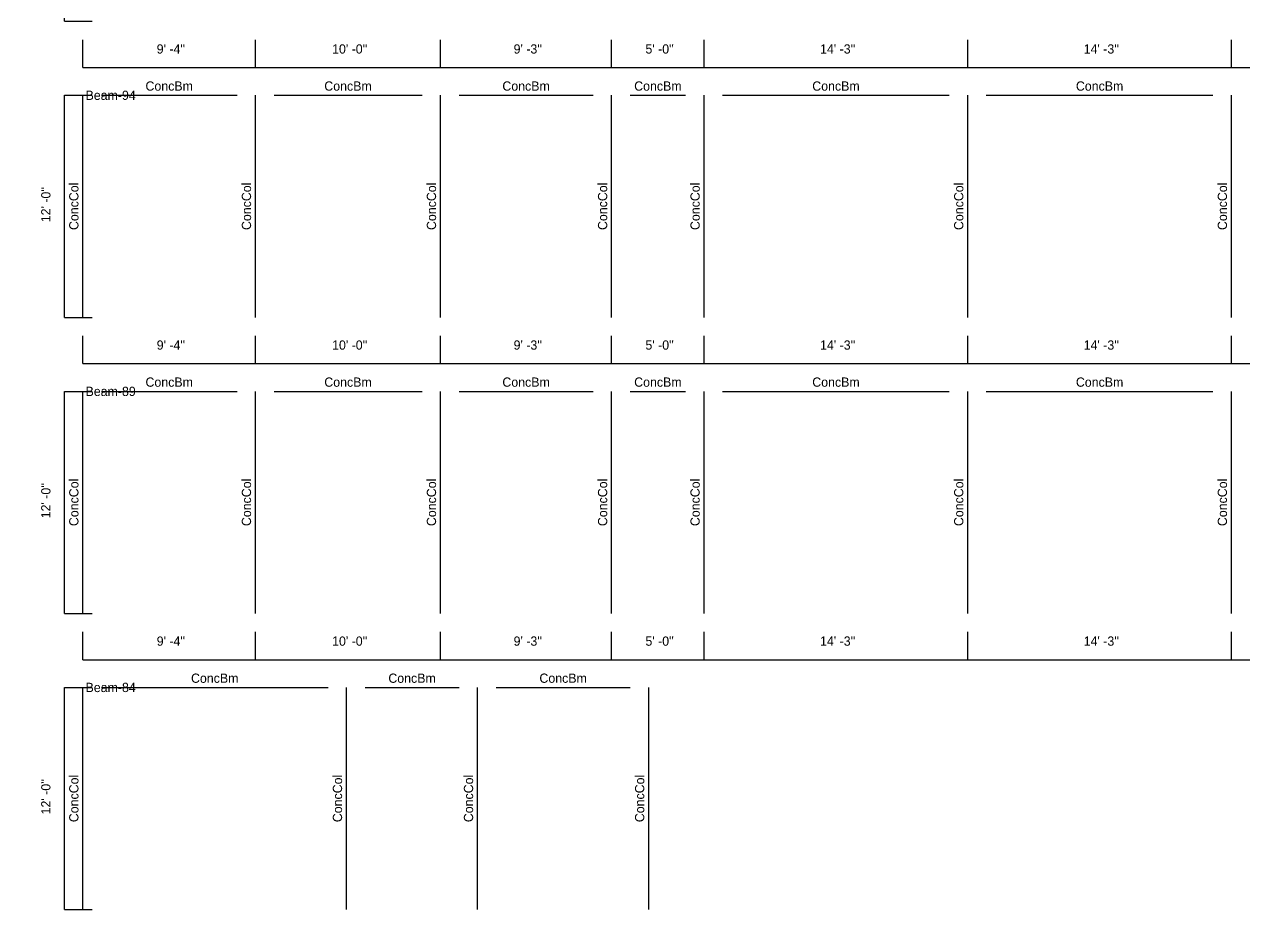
# Model space of a CAD drawing. Extents: x -38 to 2998, y -195 to 11529.
# Drawn here: x -38 to 753, y 2734 to 3310 of the extents above; entities that cross this region are included whole.
import ezdxf
from ezdxf.enums import TextEntityAlignment as Align

# ---------------------------------------------------------------- set-up
doc = ezdxf.new("R2010")
doc.units = 0
doc.header["$MEASUREMENT"] = 0
doc.layers.get('0').update_dxf_attribs({"linetype": 'CONTINUOUS'})
for name, color, linetype in [('CENTERLINES', 7, 'CONTINUOUS'), ('DIMENSIONS', 4, 'CONTINUOUS'), ('TEXT', 5, 'CONTINUOUS')]:
    doc.layers.add(name, color=color, linetype=linetype)
doc.dimstyles.get("Standard").update_dxf_attribs({"dimtxt": 0.18, "dimasz": 0.18, "dimexe": 0.18, "dimexo": 0.0625, "dimgap": 0.09, "dimtad": 0, "dimtih": 1, "dimtoh": 1, "dimdec": 4, "dimzin": 0, "dimtxsty": 'STANDARD', "dimcen": 0.09, "dimazin": 3, "dimtfac": 1, "dimtdec": 4, "dimtofl": 0, "dimtmove": 0, "dimatfit": 3, "dimtolj": 1, "dimtzin": 0})

# ---------------------------------------------------------------- blocks, each defined once
blk = doc.blocks.new('*D697')
at = {"color": 1, "linetype": 'BYBLOCK'}
for points in [[(-8.29, 2876.29), (-7.23, 2875.23), (-16.77, 2884.77), (-15.71, 2883.71)], [(-8.29, 2732.29), (-7.23, 2731.23), (-16.77, 2740.77), (-15.71, 2739.71)]]:
    blk.add_solid(points, dxfattribs=at)
at = {"layer": 'DIMENSIONS', "color": 9, "linetype": 'BYBLOCK'}
for p, q in [((-12, 2880), (6, 2880)), ((-12, 2736), (6, 2736))]:
    blk.add_line(p, q, dxfattribs=at)
at = {"layer": 'DIMENSIONS', "color": 0, "linetype": 'BYBLOCK'}
blk.add_line((-12, 2736), (-12, 2880), dxfattribs=at)
at = {"layer": 'DIMENSIONS', "color": 0, "linetype": 'BYBLOCK', "insert": (-24, 2808), "char_height": 6, "attachment_point": 5, "rotation": 90}
blk.add_mtext("\\A1; 12' -0''", dxfattribs=at)
blk = doc.blocks.new('*D698')
at = {"color": 1, "linetype": 'BYBLOCK'}
for points in [[(4.77, 2902.77), (3.71, 2901.71), (-3.71, 2894.29), (-4.77, 2893.23)], [(116.73, 2902.77), (115.67, 2901.71), (108.25, 2894.29), (107.19, 2893.23)]]:
    blk.add_solid(points, dxfattribs=at)
at = {"layer": 'DIMENSIONS', "color": 9, "linetype": 'BYBLOCK'}
for p, q in [((0, 2898), (0, 2916)), ((111.96, 2898), (111.96, 2916))]:
    blk.add_line(p, q, dxfattribs=at)
at = {"layer": 'DIMENSIONS', "color": 0, "linetype": 'BYBLOCK'}
blk.add_line((0, 2898), (111.96, 2898), dxfattribs=at)
at = {"layer": 'DIMENSIONS', "color": 0, "linetype": 'BYBLOCK', "insert": (55.98, 2910), "char_height": 6, "attachment_point": 5}
blk.add_mtext("\\A1; 9' -4''", dxfattribs=at)
blk = doc.blocks.new('*D699')
at = {"color": 1, "linetype": 'BYBLOCK'}
for points in [[(116.73, 2902.77), (115.67, 2901.71), (108.25, 2894.29), (107.19, 2893.23)], [(236.73, 2902.77), (235.67, 2901.71), (228.25, 2894.29), (227.19, 2893.23)]]:
    blk.add_solid(points, dxfattribs=at)
at = {"layer": 'DIMENSIONS', "color": 9, "linetype": 'BYBLOCK'}
for p, q in [((111.96, 2898), (111.96, 2916)), ((231.96, 2898), (231.96, 2916))]:
    blk.add_line(p, q, dxfattribs=at)
at = {"layer": 'DIMENSIONS', "color": 0, "linetype": 'BYBLOCK'}
blk.add_line((111.96, 2898), (231.96, 2898), dxfattribs=at)
at = {"layer": 'DIMENSIONS', "color": 0, "linetype": 'BYBLOCK', "insert": (171.96, 2910), "char_height": 6, "attachment_point": 5}
blk.add_mtext("\\A1; 10' -0''", dxfattribs=at)
blk = doc.blocks.new('*D700')
at = {"color": 1, "linetype": 'BYBLOCK'}
for points in [[(236.73, 2902.77), (235.67, 2901.71), (228.25, 2894.29), (227.19, 2893.23)], [(347.73, 2902.77), (346.67, 2901.71), (339.25, 2894.29), (338.19, 2893.23)]]:
    blk.add_solid(points, dxfattribs=at)
at = {"layer": 'DIMENSIONS', "color": 9, "linetype": 'BYBLOCK'}
for p, q in [((231.96, 2898), (231.96, 2916)), ((342.96, 2898), (342.96, 2916))]:
    blk.add_line(p, q, dxfattribs=at)
at = {"layer": 'DIMENSIONS', "color": 0, "linetype": 'BYBLOCK'}
blk.add_line((231.96, 2898), (342.96, 2898), dxfattribs=at)
at = {"layer": 'DIMENSIONS', "color": 0, "linetype": 'BYBLOCK', "insert": (287.46, 2910), "char_height": 6, "attachment_point": 5}
blk.add_mtext("\\A1; 9' -3''", dxfattribs=at)
blk = doc.blocks.new('*D701')
at = {"color": 1, "linetype": 'BYBLOCK'}
for points in [[(347.73, 2902.77), (346.67, 2901.71), (339.25, 2894.29), (338.19, 2893.23)], [(407.73, 2902.77), (406.67, 2901.71), (399.25, 2894.29), (398.19, 2893.23)]]:
    blk.add_solid(points, dxfattribs=at)
at = {"layer": 'DIMENSIONS', "color": 9, "linetype": 'BYBLOCK'}
for p, q in [((342.96, 2898), (342.96, 2916)), ((402.96, 2898), (402.96, 2916))]:
    blk.add_line(p, q, dxfattribs=at)
at = {"layer": 'DIMENSIONS', "color": 0, "linetype": 'BYBLOCK'}
blk.add_line((342.96, 2898), (402.96, 2898), dxfattribs=at)
at = {"layer": 'DIMENSIONS', "color": 0, "linetype": 'BYBLOCK', "insert": (372.96, 2910), "char_height": 6, "attachment_point": 5}
blk.add_mtext("\\A1; 5' -0''", dxfattribs=at)
blk = doc.blocks.new('*D702')
at = {"color": 1, "linetype": 'BYBLOCK'}
for points in [[(407.73, 2902.77), (406.67, 2901.71), (399.25, 2894.29), (398.19, 2893.23)], [(578.73, 2902.77), (577.67, 2901.71), (570.25, 2894.29), (569.19, 2893.23)]]:
    blk.add_solid(points, dxfattribs=at)
at = {"layer": 'DIMENSIONS', "color": 9, "linetype": 'BYBLOCK'}
for p, q in [((402.96, 2898), (402.96, 2916)), ((573.96, 2898), (573.96, 2916))]:
    blk.add_line(p, q, dxfattribs=at)
at = {"layer": 'DIMENSIONS', "color": 0, "linetype": 'BYBLOCK'}
blk.add_line((402.96, 2898), (573.96, 2898), dxfattribs=at)
at = {"layer": 'DIMENSIONS', "color": 0, "linetype": 'BYBLOCK', "insert": (488.46, 2910), "char_height": 6, "attachment_point": 5}
blk.add_mtext("\\A1; 14' -3''", dxfattribs=at)
blk = doc.blocks.new('*D703')
at = {"color": 1, "linetype": 'BYBLOCK'}
for points in [[(578.73, 2902.77), (577.67, 2901.71), (570.25, 2894.29), (569.19, 2893.23)], [(749.73, 2902.77), (748.67, 2901.71), (741.25, 2894.29), (740.19, 2893.23)]]:
    blk.add_solid(points, dxfattribs=at)
at = {"layer": 'DIMENSIONS', "color": 9, "linetype": 'BYBLOCK'}
for p, q in [((573.96, 2898), (573.96, 2916)), ((744.96, 2898), (744.96, 2916))]:
    blk.add_line(p, q, dxfattribs=at)
at = {"layer": 'DIMENSIONS', "color": 0, "linetype": 'BYBLOCK'}
blk.add_line((573.96, 2898), (744.96, 2898), dxfattribs=at)
at = {"layer": 'DIMENSIONS', "color": 0, "linetype": 'BYBLOCK', "insert": (659.46, 2910), "char_height": 6, "attachment_point": 5}
blk.add_mtext("\\A1; 14' -3''", dxfattribs=at)
blk = doc.blocks.new('*D704')
at = {"color": 1, "linetype": 'BYBLOCK'}
for points in [[(749.73, 2902.77), (748.67, 2901.71), (741.25, 2894.29), (740.19, 2893.23)], [(920.73, 2902.77), (919.67, 2901.71), (912.25, 2894.29), (911.19, 2893.23)]]:
    blk.add_solid(points, dxfattribs=at)
at = {"layer": 'DIMENSIONS', "color": 9, "linetype": 'BYBLOCK'}
for p, q in [((744.96, 2898), (744.96, 2916)), ((915.96, 2898), (915.96, 2916))]:
    blk.add_line(p, q, dxfattribs=at)
at = {"layer": 'DIMENSIONS', "color": 0, "linetype": 'BYBLOCK'}
blk.add_line((744.96, 2898), (915.96, 2898), dxfattribs=at)
at = {"layer": 'DIMENSIONS', "color": 0, "linetype": 'BYBLOCK', "insert": (830.46, 2910), "char_height": 6, "attachment_point": 5}
blk.add_mtext("\\A1; 14' -3''", dxfattribs=at)
blk = doc.blocks.new('*D718')
at = {"color": 1, "linetype": 'BYBLOCK'}
for points in [[(-8.29, 3068.29), (-7.23, 3067.23), (-16.77, 3076.77), (-15.71, 3075.71)], [(-8.29, 2924.29), (-7.23, 2923.23), (-16.77, 2932.77), (-15.71, 2931.71)]]:
    blk.add_solid(points, dxfattribs=at)
at = {"layer": 'DIMENSIONS', "color": 9, "linetype": 'BYBLOCK'}
for p, q in [((-12, 3072), (6, 3072)), ((-12, 2928), (6, 2928))]:
    blk.add_line(p, q, dxfattribs=at)
at = {"layer": 'DIMENSIONS', "color": 0, "linetype": 'BYBLOCK'}
blk.add_line((-12, 2928), (-12, 3072), dxfattribs=at)
at = {"layer": 'DIMENSIONS', "color": 0, "linetype": 'BYBLOCK', "insert": (-24, 3000), "char_height": 6, "attachment_point": 5, "rotation": 90}
blk.add_mtext("\\A1; 12' -0''", dxfattribs=at)
blk = doc.blocks.new('*D719')
at = {"color": 1, "linetype": 'BYBLOCK'}
for points in [[(4.77, 3094.77), (3.71, 3093.71), (-3.71, 3086.29), (-4.77, 3085.23)], [(116.73, 3094.77), (115.67, 3093.71), (108.25, 3086.29), (107.19, 3085.23)]]:
    blk.add_solid(points, dxfattribs=at)
at = {"layer": 'DIMENSIONS', "color": 9, "linetype": 'BYBLOCK'}
for p, q in [((0, 3090), (0, 3108)), ((111.96, 3090), (111.96, 3108))]:
    blk.add_line(p, q, dxfattribs=at)
at = {"layer": 'DIMENSIONS', "color": 0, "linetype": 'BYBLOCK'}
blk.add_line((0, 3090), (111.96, 3090), dxfattribs=at)
at = {"layer": 'DIMENSIONS', "color": 0, "linetype": 'BYBLOCK', "insert": (55.98, 3102), "char_height": 6, "attachment_point": 5}
blk.add_mtext("\\A1; 9' -4''", dxfattribs=at)
blk = doc.blocks.new('*D720')
at = {"color": 1, "linetype": 'BYBLOCK'}
for points in [[(116.73, 3094.77), (115.67, 3093.71), (108.25, 3086.29), (107.19, 3085.23)], [(236.73, 3094.77), (235.67, 3093.71), (228.25, 3086.29), (227.19, 3085.23)]]:
    blk.add_solid(points, dxfattribs=at)
at = {"layer": 'DIMENSIONS', "color": 9, "linetype": 'BYBLOCK'}
for p, q in [((111.96, 3090), (111.96, 3108)), ((231.96, 3090), (231.96, 3108))]:
    blk.add_line(p, q, dxfattribs=at)
at = {"layer": 'DIMENSIONS', "color": 0, "linetype": 'BYBLOCK'}
blk.add_line((111.96, 3090), (231.96, 3090), dxfattribs=at)
at = {"layer": 'DIMENSIONS', "color": 0, "linetype": 'BYBLOCK', "insert": (171.96, 3102), "char_height": 6, "attachment_point": 5}
blk.add_mtext("\\A1; 10' -0''", dxfattribs=at)
blk = doc.blocks.new('*D721')
at = {"color": 1, "linetype": 'BYBLOCK'}
for points in [[(236.73, 3094.77), (235.67, 3093.71), (228.25, 3086.29), (227.19, 3085.23)], [(347.73, 3094.77), (346.67, 3093.71), (339.25, 3086.29), (338.19, 3085.23)]]:
    blk.add_solid(points, dxfattribs=at)
at = {"layer": 'DIMENSIONS', "color": 9, "linetype": 'BYBLOCK'}
for p, q in [((231.96, 3090), (231.96, 3108)), ((342.96, 3090), (342.96, 3108))]:
    blk.add_line(p, q, dxfattribs=at)
at = {"layer": 'DIMENSIONS', "color": 0, "linetype": 'BYBLOCK'}
blk.add_line((231.96, 3090), (342.96, 3090), dxfattribs=at)
at = {"layer": 'DIMENSIONS', "color": 0, "linetype": 'BYBLOCK', "insert": (287.46, 3102), "char_height": 6, "attachment_point": 5}
blk.add_mtext("\\A1; 9' -3''", dxfattribs=at)
blk = doc.blocks.new('*D722')
at = {"color": 1, "linetype": 'BYBLOCK'}
for points in [[(347.73, 3094.77), (346.67, 3093.71), (339.25, 3086.29), (338.19, 3085.23)], [(407.73, 3094.77), (406.67, 3093.71), (399.25, 3086.29), (398.19, 3085.23)]]:
    blk.add_solid(points, dxfattribs=at)
at = {"layer": 'DIMENSIONS', "color": 9, "linetype": 'BYBLOCK'}
for p, q in [((342.96, 3090), (342.96, 3108)), ((402.96, 3090), (402.96, 3108))]:
    blk.add_line(p, q, dxfattribs=at)
at = {"layer": 'DIMENSIONS', "color": 0, "linetype": 'BYBLOCK'}
blk.add_line((342.96, 3090), (402.96, 3090), dxfattribs=at)
at = {"layer": 'DIMENSIONS', "color": 0, "linetype": 'BYBLOCK', "insert": (372.96, 3102), "char_height": 6, "attachment_point": 5}
blk.add_mtext("\\A1; 5' -0''", dxfattribs=at)
blk = doc.blocks.new('*D723')
at = {"color": 1, "linetype": 'BYBLOCK'}
for points in [[(407.73, 3094.77), (406.67, 3093.71), (399.25, 3086.29), (398.19, 3085.23)], [(578.73, 3094.77), (577.67, 3093.71), (570.25, 3086.29), (569.19, 3085.23)]]:
    blk.add_solid(points, dxfattribs=at)
at = {"layer": 'DIMENSIONS', "color": 9, "linetype": 'BYBLOCK'}
for p, q in [((402.96, 3090), (402.96, 3108)), ((573.96, 3090), (573.96, 3108))]:
    blk.add_line(p, q, dxfattribs=at)
at = {"layer": 'DIMENSIONS', "color": 0, "linetype": 'BYBLOCK'}
blk.add_line((402.96, 3090), (573.96, 3090), dxfattribs=at)
at = {"layer": 'DIMENSIONS', "color": 0, "linetype": 'BYBLOCK', "insert": (488.46, 3102), "char_height": 6, "attachment_point": 5}
blk.add_mtext("\\A1; 14' -3''", dxfattribs=at)
blk = doc.blocks.new('*D724')
at = {"color": 1, "linetype": 'BYBLOCK'}
for points in [[(578.73, 3094.77), (577.67, 3093.71), (570.25, 3086.29), (569.19, 3085.23)], [(749.73, 3094.77), (748.67, 3093.71), (741.25, 3086.29), (740.19, 3085.23)]]:
    blk.add_solid(points, dxfattribs=at)
at = {"layer": 'DIMENSIONS', "color": 9, "linetype": 'BYBLOCK'}
for p, q in [((573.96, 3090), (573.96, 3108)), ((744.96, 3090), (744.96, 3108))]:
    blk.add_line(p, q, dxfattribs=at)
at = {"layer": 'DIMENSIONS', "color": 0, "linetype": 'BYBLOCK'}
blk.add_line((573.96, 3090), (744.96, 3090), dxfattribs=at)
at = {"layer": 'DIMENSIONS', "color": 0, "linetype": 'BYBLOCK', "insert": (659.46, 3102), "char_height": 6, "attachment_point": 5}
blk.add_mtext("\\A1; 14' -3''", dxfattribs=at)
blk = doc.blocks.new('*D725')
at = {"color": 1, "linetype": 'BYBLOCK'}
for points in [[(749.73, 3094.77), (748.67, 3093.71), (741.25, 3086.29), (740.19, 3085.23)], [(920.73, 3094.77), (919.67, 3093.71), (912.25, 3086.29), (911.19, 3085.23)]]:
    blk.add_solid(points, dxfattribs=at)
at = {"layer": 'DIMENSIONS', "color": 9, "linetype": 'BYBLOCK'}
for p, q in [((744.96, 3090), (744.96, 3108)), ((915.96, 3090), (915.96, 3108))]:
    blk.add_line(p, q, dxfattribs=at)
at = {"layer": 'DIMENSIONS', "color": 0, "linetype": 'BYBLOCK'}
blk.add_line((744.96, 3090), (915.96, 3090), dxfattribs=at)
at = {"layer": 'DIMENSIONS', "color": 0, "linetype": 'BYBLOCK', "insert": (830.46, 3102), "char_height": 6, "attachment_point": 5}
blk.add_mtext("\\A1; 14' -3''", dxfattribs=at)
blk = doc.blocks.new('*D739')
at = {"color": 1, "linetype": 'BYBLOCK'}
for points in [[(-8.29, 3260.29), (-7.23, 3259.23), (-16.77, 3268.77), (-15.71, 3267.71)], [(-8.29, 3116.29), (-7.23, 3115.23), (-16.77, 3124.77), (-15.71, 3123.71)]]:
    blk.add_solid(points, dxfattribs=at)
at = {"layer": 'DIMENSIONS', "color": 9, "linetype": 'BYBLOCK'}
for p, q in [((-12, 3264), (6, 3264)), ((-12, 3120), (6, 3120))]:
    blk.add_line(p, q, dxfattribs=at)
at = {"layer": 'DIMENSIONS', "color": 0, "linetype": 'BYBLOCK'}
blk.add_line((-12, 3120), (-12, 3264), dxfattribs=at)
at = {"layer": 'DIMENSIONS', "color": 0, "linetype": 'BYBLOCK', "insert": (-24, 3192), "char_height": 6, "attachment_point": 5, "rotation": 90}
blk.add_mtext("\\A1; 12' -0''", dxfattribs=at)
blk = doc.blocks.new('*D740')
at = {"color": 1, "linetype": 'BYBLOCK'}
for points in [[(4.77, 3286.77), (3.71, 3285.71), (-3.71, 3278.29), (-4.77, 3277.23)], [(116.73, 3286.77), (115.67, 3285.71), (108.25, 3278.29), (107.19, 3277.23)]]:
    blk.add_solid(points, dxfattribs=at)
at = {"layer": 'DIMENSIONS', "color": 9, "linetype": 'BYBLOCK'}
for p, q in [((0, 3282), (0, 3300)), ((111.96, 3282), (111.96, 3300))]:
    blk.add_line(p, q, dxfattribs=at)
at = {"layer": 'DIMENSIONS', "color": 0, "linetype": 'BYBLOCK'}
blk.add_line((0, 3282), (111.96, 3282), dxfattribs=at)
at = {"layer": 'DIMENSIONS', "color": 0, "linetype": 'BYBLOCK', "insert": (55.98, 3294), "char_height": 6, "attachment_point": 5}
blk.add_mtext("\\A1; 9' -4''", dxfattribs=at)
blk = doc.blocks.new('*D741')
at = {"color": 1, "linetype": 'BYBLOCK'}
for points in [[(116.73, 3286.77), (115.67, 3285.71), (108.25, 3278.29), (107.19, 3277.23)], [(236.73, 3286.77), (235.67, 3285.71), (228.25, 3278.29), (227.19, 3277.23)]]:
    blk.add_solid(points, dxfattribs=at)
at = {"layer": 'DIMENSIONS', "color": 9, "linetype": 'BYBLOCK'}
for p, q in [((111.96, 3282), (111.96, 3300)), ((231.96, 3282), (231.96, 3300))]:
    blk.add_line(p, q, dxfattribs=at)
at = {"layer": 'DIMENSIONS', "color": 0, "linetype": 'BYBLOCK'}
blk.add_line((111.96, 3282), (231.96, 3282), dxfattribs=at)
at = {"layer": 'DIMENSIONS', "color": 0, "linetype": 'BYBLOCK', "insert": (171.96, 3294), "char_height": 6, "attachment_point": 5}
blk.add_mtext("\\A1; 10' -0''", dxfattribs=at)
blk = doc.blocks.new('*D742')
at = {"color": 1, "linetype": 'BYBLOCK'}
for points in [[(236.73, 3286.77), (235.67, 3285.71), (228.25, 3278.29), (227.19, 3277.23)], [(347.73, 3286.77), (346.67, 3285.71), (339.25, 3278.29), (338.19, 3277.23)]]:
    blk.add_solid(points, dxfattribs=at)
at = {"layer": 'DIMENSIONS', "color": 9, "linetype": 'BYBLOCK'}
for p, q in [((231.96, 3282), (231.96, 3300)), ((342.96, 3282), (342.96, 3300))]:
    blk.add_line(p, q, dxfattribs=at)
at = {"layer": 'DIMENSIONS', "color": 0, "linetype": 'BYBLOCK'}
blk.add_line((231.96, 3282), (342.96, 3282), dxfattribs=at)
at = {"layer": 'DIMENSIONS', "color": 0, "linetype": 'BYBLOCK', "insert": (287.46, 3294), "char_height": 6, "attachment_point": 5}
blk.add_mtext("\\A1; 9' -3''", dxfattribs=at)
blk = doc.blocks.new('*D743')
at = {"color": 1, "linetype": 'BYBLOCK'}
for points in [[(347.73, 3286.77), (346.67, 3285.71), (339.25, 3278.29), (338.19, 3277.23)], [(407.73, 3286.77), (406.67, 3285.71), (399.25, 3278.29), (398.19, 3277.23)]]:
    blk.add_solid(points, dxfattribs=at)
at = {"layer": 'DIMENSIONS', "color": 9, "linetype": 'BYBLOCK'}
for p, q in [((342.96, 3282), (342.96, 3300)), ((402.96, 3282), (402.96, 3300))]:
    blk.add_line(p, q, dxfattribs=at)
at = {"layer": 'DIMENSIONS', "color": 0, "linetype": 'BYBLOCK'}
blk.add_line((342.96, 3282), (402.96, 3282), dxfattribs=at)
at = {"layer": 'DIMENSIONS', "color": 0, "linetype": 'BYBLOCK', "insert": (372.96, 3294), "char_height": 6, "attachment_point": 5}
blk.add_mtext("\\A1; 5' -0''", dxfattribs=at)
blk = doc.blocks.new('*D744')
at = {"color": 1, "linetype": 'BYBLOCK'}
for points in [[(407.73, 3286.77), (406.67, 3285.71), (399.25, 3278.29), (398.19, 3277.23)], [(578.73, 3286.77), (577.67, 3285.71), (570.25, 3278.29), (569.19, 3277.23)]]:
    blk.add_solid(points, dxfattribs=at)
at = {"layer": 'DIMENSIONS', "color": 9, "linetype": 'BYBLOCK'}
for p, q in [((402.96, 3282), (402.96, 3300)), ((573.96, 3282), (573.96, 3300))]:
    blk.add_line(p, q, dxfattribs=at)
at = {"layer": 'DIMENSIONS', "color": 0, "linetype": 'BYBLOCK'}
blk.add_line((402.96, 3282), (573.96, 3282), dxfattribs=at)
at = {"layer": 'DIMENSIONS', "color": 0, "linetype": 'BYBLOCK', "insert": (488.46, 3294), "char_height": 6, "attachment_point": 5}
blk.add_mtext("\\A1; 14' -3''", dxfattribs=at)
blk = doc.blocks.new('*D745')
at = {"color": 1, "linetype": 'BYBLOCK'}
for points in [[(578.73, 3286.77), (577.67, 3285.71), (570.25, 3278.29), (569.19, 3277.23)], [(749.73, 3286.77), (748.67, 3285.71), (741.25, 3278.29), (740.19, 3277.23)]]:
    blk.add_solid(points, dxfattribs=at)
at = {"layer": 'DIMENSIONS', "color": 9, "linetype": 'BYBLOCK'}
for p, q in [((573.96, 3282), (573.96, 3300)), ((744.96, 3282), (744.96, 3300))]:
    blk.add_line(p, q, dxfattribs=at)
at = {"layer": 'DIMENSIONS', "color": 0, "linetype": 'BYBLOCK'}
blk.add_line((573.96, 3282), (744.96, 3282), dxfattribs=at)
at = {"layer": 'DIMENSIONS', "color": 0, "linetype": 'BYBLOCK', "insert": (659.46, 3294), "char_height": 6, "attachment_point": 5}
blk.add_mtext("\\A1; 14' -3''", dxfattribs=at)
blk = doc.blocks.new('*D746')
at = {"color": 1, "linetype": 'BYBLOCK'}
for points in [[(749.73, 3286.77), (748.67, 3285.71), (741.25, 3278.29), (740.19, 3277.23)], [(920.73, 3286.77), (919.67, 3285.71), (912.25, 3278.29), (911.19, 3277.23)]]:
    blk.add_solid(points, dxfattribs=at)
at = {"layer": 'DIMENSIONS', "color": 9, "linetype": 'BYBLOCK'}
for p, q in [((744.96, 3282), (744.96, 3300)), ((915.96, 3282), (915.96, 3300))]:
    blk.add_line(p, q, dxfattribs=at)
at = {"layer": 'DIMENSIONS', "color": 0, "linetype": 'BYBLOCK'}
blk.add_line((744.96, 3282), (915.96, 3282), dxfattribs=at)
at = {"layer": 'DIMENSIONS', "color": 0, "linetype": 'BYBLOCK', "insert": (830.46, 3294), "char_height": 6, "attachment_point": 5}
blk.add_mtext("\\A1; 14' -3''", dxfattribs=at)
blk = doc.blocks.new('*D760')
at = {"color": 1, "linetype": 'BYBLOCK'}
for points in [[(-8.29, 3452.29), (-7.23, 3451.23), (-16.77, 3460.77), (-15.71, 3459.71)], [(-8.29, 3308.29), (-7.23, 3307.23), (-16.77, 3316.77), (-15.71, 3315.71)]]:
    blk.add_solid(points, dxfattribs=at)
at = {"layer": 'DIMENSIONS', "color": 9, "linetype": 'BYBLOCK'}
for p, q in [((-12, 3456), (6, 3456)), ((-12, 3312), (6, 3312))]:
    blk.add_line(p, q, dxfattribs=at)
at = {"layer": 'DIMENSIONS', "color": 0, "linetype": 'BYBLOCK'}
blk.add_line((-12, 3312), (-12, 3456), dxfattribs=at)
at = {"layer": 'DIMENSIONS', "color": 0, "linetype": 'BYBLOCK', "insert": (-24, 3384), "char_height": 6, "attachment_point": 5, "rotation": 90}
blk.add_mtext("\\A1; 12' -0''", dxfattribs=at)

msp = doc.modelspace()

# ---------------------------------------------------------------- linework, layer by layer
at = {"layer": 'CENTERLINES', "color": 0, "linetype": 'CONTINUOUS'}
for p, q in [((0, 3120), (0, 3264)), ((12, 3264), (99.96, 3264)), ((111.96, 3120), (111.96, 3264)), ((123.96, 3264), (219.96, 3264)), ((231.96, 3120), (231.96, 3264)), ((243.96, 3264), (330.96, 3264)), ((342.96, 3120), (342.96, 3264)), ((354.96, 3264), (390.96, 3264)), ((402.96, 3120), (402.96, 3264)), ((414.96, 3264), (561.96, 3264)), ((573.96, 3120), (573.96, 3264)), ((585.96, 3264), (732.96, 3264)), ((744.96, 3120), (744.96, 3264)), ((0, 2928), (0, 3072)), ((12, 3072), (99.96, 3072)), ((111.96, 2928), (111.96, 3072)), ((123.96, 3072), (219.96, 3072)), ((231.96, 2928), (231.96, 3072)), ((243.96, 3072), (330.96, 3072)), ((342.96, 2928), (342.96, 3072)), ((354.96, 3072), (390.96, 3072)), ((402.96, 2928), (402.96, 3072)), ((414.96, 3072), (561.96, 3072)), ((573.96, 2928), (573.96, 3072)), ((585.96, 3072), (732.96, 3072)), ((744.96, 2928), (744.96, 3072)), ((0, 2736), (0, 2880)), ((12, 2880), (159, 2880)), ((171, 2736), (171, 2880)), ((183, 2880), (243.996, 2880)), ((255.996, 2736), (255.996, 2880)), ((267.996, 2880), (354.996, 2880)), ((366.996, 2736), (366.996, 2880))]:
    msp.add_line(p, q, dxfattribs=at)

# ---------------------------------------------------------------- texts
at = {"layer": 'TEXT', "color": 0}
for s, p in [('Beam-94', (18, 3264)), ('ConcBm', (55.98, 3270)), ('ConcBm', (171.96, 3270)), ('ConcBm', (287.46, 3270)), ('ConcBm', (372.96, 3270)), ('ConcBm', (488.46, 3270)), ('ConcBm', (659.46, 3270)), ('ConcBm', (55.98, 3078)), ('ConcBm', (171.96, 3078)), ('ConcBm', (287.46, 3078)), ('ConcBm', (372.96, 3078)), ('ConcBm', (488.46, 3078)), ('ConcBm', (659.46, 3078)), ('Beam-89', (18, 3072)), ('ConcBm', (85.5, 2886)), ('ConcBm', (213.498, 2886)), ('ConcBm', (311.496, 2886)), ('Beam-84', (18, 2880))]:
    msp.add_text(s, height=6, dxfattribs=at).set_placement(p, align=Align.MIDDLE)
for p in [(-6, 3192), (105.96, 3192), (225.96, 3192), (336.96, 3192), (396.96, 3192), (567.96, 3192), (738.96, 3192), (-6, 3000), (105.96, 3000), (225.96, 3000), (336.96, 3000), (396.96, 3000), (567.96, 3000), (738.96, 3000), (-6, 2808), (165, 2808), (249.996, 2808), (360.996, 2808)]:
    msp.add_text('ConcCol', height=6, rotation=90, dxfattribs=at).set_placement(p, align=Align.MIDDLE)

# ---------------------------------------------------------------- dimensions: what is measured, and where the dimension line sits
at = {"layer": 'DIMENSIONS'}
for base, p1, p2, picture, middle in [((-12, 3456), (-24, 3312), (-24, 3456), '*D760', (-24, 3384)), ((111.96, 3282), (0, 3270), (111.96, 3270), '*D740', (55.98, 3270)), ((231.96, 3282), (111.96, 3270), (231.96, 3270), '*D741', (171.96, 3270)), ((342.96, 3282), (231.96, 3270), (342.96, 3270), '*D742', (287.46, 3270)), ((402.96, 3282), (342.96, 3270), (402.96, 3270), '*D743', (372.96, 3270)), ((573.96, 3282), (402.96, 3270), (573.96, 3270), '*D744', (488.46, 3270)), ((744.96, 3282), (573.96, 3270), (744.96, 3270), '*D745', (659.46, 3270)), ((915.96, 3282), (744.96, 3270), (915.96, 3270), '*D746', (830.46, 3270)), ((-12, 3264), (-24, 3120), (-24, 3264), '*D739', (-24, 3192)), ((111.96, 3090), (0, 3078), (111.96, 3078), '*D719', (55.98, 3078)), ((231.96, 3090), (111.96, 3078), (231.96, 3078), '*D720', (171.96, 3078)), ((342.96, 3090), (231.96, 3078), (342.96, 3078), '*D721', (287.46, 3078)), ((402.96, 3090), (342.96, 3078), (402.96, 3078), '*D722', (372.96, 3078)), ((573.96, 3090), (402.96, 3078), (573.96, 3078), '*D723', (488.46, 3078)), ((744.96, 3090), (573.96, 3078), (744.96, 3078), '*D724', (659.46, 3078)), ((915.96, 3090), (744.96, 3078), (915.96, 3078), '*D725', (830.46, 3078)), ((-12, 3072), (-24, 2928), (-24, 3072), '*D718', (-24, 3000)), ((111.96, 2898), (0, 2886), (111.96, 2886), '*D698', (55.98, 2886)), ((231.96, 2898), (111.96, 2886), (231.96, 2886), '*D699', (171.96, 2886)), ((342.96, 2898), (231.96, 2886), (342.96, 2886), '*D700', (287.46, 2886)), ((402.96, 2898), (342.96, 2886), (402.96, 2886), '*D701', (372.96, 2886)), ((573.96, 2898), (402.96, 2886), (573.96, 2886), '*D702', (488.46, 2886)), ((744.96, 2898), (573.96, 2886), (744.96, 2886), '*D703', (659.46, 2886)), ((915.96, 2898), (744.96, 2886), (915.96, 2886), '*D704', (830.46, 2886)), ((-12, 2880), (-24, 2736), (-24, 2880), '*D697', (-24, 2808))]:
    dim = msp.add_linear_dim(base=base, p1=p1, p2=p2, dimstyle='STANDARD', dxfattribs=at)
    dim.commit()
    dim.dimension.update_dxf_attribs({"geometry": picture, "text_midpoint": middle})

doc.saveas('drawing.dxf')
